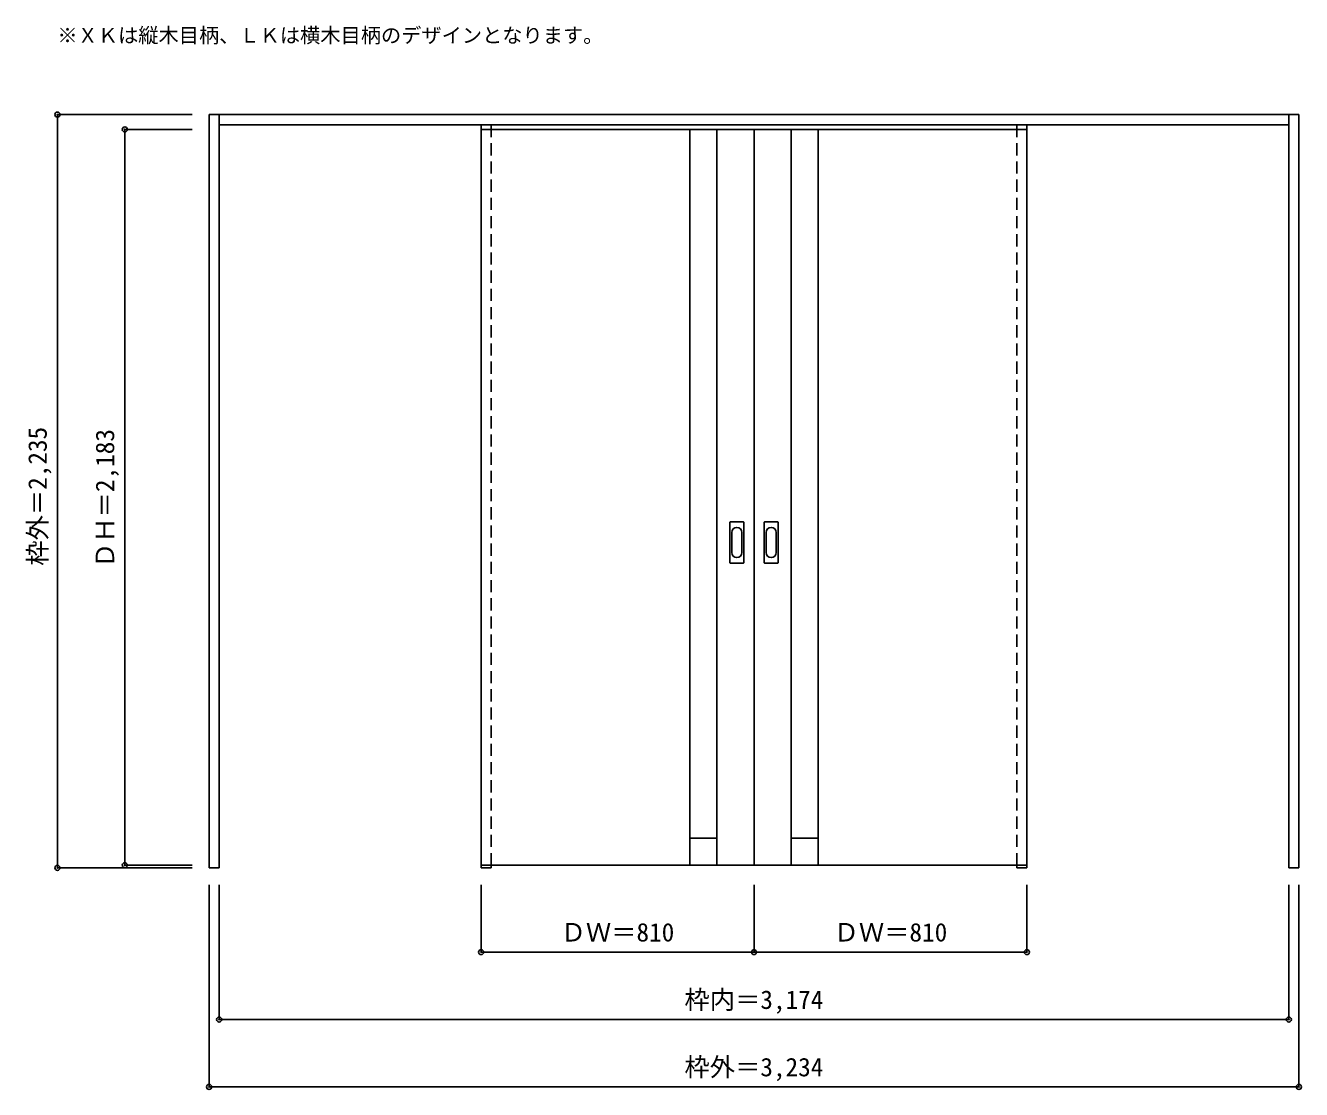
# Model space of a CAD drawing. Units: millimetres, scale not verified. Extents: x -1887 to 1899, y -1308 to 1849.
import ezdxf
from ezdxf.enums import TextEntityAlignment as Align

# ---------------------------------------------------------------- set-up
doc = ezdxf.new("R2010")
doc.units = ezdxf.units.MM
doc.header["$LTSCALE"] = 30
doc.header["$PDMODE"] = 32
doc.header["$PDSIZE"] = 15
doc.linetypes.add('DASHED1', pattern=[1.8, 1.2, -0.6])
for name, color, linetype in [('0-0', 3, 'Continuous'), ('0-1_寸法', 7, 'Continuous'), ('0-2_文字', 7, 'Continuous')]:
    doc.layers.add(name, color=color, linetype=linetype)
doc.styles.add('ＭＳ ゴシック', font='')
doc.styles.get('ＭＳ ゴシック').set_extended_font_data('MS Gothic')

msp = doc.modelspace()

# ---------------------------------------------------------------- linework, layer by layer
at = {"layer": '0-0'}
for p, q in [((-1342.62, -650.58), (-1342.62, 1584.42)), ((-1342.62, 1584.42), (1891.38, 1584.42)), ((-1312.62, -650.58), (-1312.62, 1584.42)), ((-1312.62, 1554.42), (1861.38, 1554.42)), ((1861.38, -650.58), (1861.38, 1584.42)), ((1891.38, -650.58), (1891.38, 1584.42)), ((-535.62, 1540.42), (274.38, 1540.42)), ((-535.62, -642.58), (-535.62, 1540.42)), ((84.38, -642.8), (84.38, 1540.42)), ((164.38, -642.8), (164.38, 1540.42)), ((1084.38, 1540.42), (274.38, 1540.42)), ((274.38, -642.58), (274.38, 1540.42)), ((384.38, -642.8), (384.38, 1540.42)), ((464.38, -642.8), (464.38, 1540.42)), ((1084.38, -642.58), (1084.38, 1540.42)), ((202.38, 255.42), (202.38, 374.42)), ((242.88, 375.92), (203.88, 375.92)), ((244.38, 255.42), (244.38, 374.42)), ((304.38, 255.42), (304.38, 374.42)), ((344.88, 375.92), (305.88, 375.92)), ((346.38, 255.42), (346.38, 374.42)), ((203.88, 253.92), (242.88, 253.92)), ((305.88, 253.92), (344.88, 253.92)), ((-535.62, -642.58), (274.38, -642.58)), ((-535.62, -642.58), (-535.62, -650.58)), ((-505.62, -642.58), (-505.62, -650.58)), ((1084.38, -642.58), (274.38, -642.58)), ((1054.38, -642.58), (1054.38, -650.58)), ((1084.38, -642.58), (1084.38, -650.58)), ((-1312.62, -650.58), (-1342.62, -650.58)), ((-535.62, -650.58), (-505.62, -650.58)), ((1054.38, -650.58), (1084.38, -650.58)), ((1891.38, -650.58), (1861.38, -650.58))]:
    msp.add_line(p, q, dxfattribs=at)
at = {"layer": '0-0', "color": 4, "linetype": 'DASHED1'}
for p, q in [((-535.62, -642.58), (-535.62, 1554.42)), ((-505.62, -642.58), (-505.62, 1554.42)), ((1054.38, -642.58), (1054.38, 1554.42)), ((1084.38, -642.58), (1084.38, 1554.42)), ((-505.62, -642.58), (-505.62, 1540.42)), ((1054.38, -642.58), (1054.38, 1540.42))]:
    msp.add_line(p, q, dxfattribs=at)
at = {"layer": '0-0', "color": 7}
for p, q in [((208.38, 344.52), (208.38, 285.32)), ((238.38, 285.32), (238.38, 344.52)), ((310.38, 344.52), (310.38, 285.32)), ((340.38, 285.32), (340.38, 344.52)), ((164.38, -562.8), (84.38, -562.8)), ((384.38, -562.8), (464.38, -562.8))]:
    msp.add_line(p, q, dxfattribs=at)
at = {"layer": '0-0'}
for centre, start, end in [((203.88, 374.42), 90, 180), ((242.88, 374.42), 0, 90), ((305.88, 374.42), 90, 180), ((344.88, 374.42), 0, 90), ((203.88, 255.42), 180, 270), ((242.88, 255.42), 270, 0), ((305.88, 255.42), 180, 270), ((344.88, 255.42), 270, 0)]:
    msp.add_arc(centre, 1.5, start, end, dxfattribs=at)
at = {"layer": '0-0', "color": 7}
for centre, start, end in [((223.38, 344.52), 0, 180), ((325.38, 344.52), 0, 180), ((223.38, 285.32), 180, 0), ((325.38, 285.32), 180, 0)]:
    msp.add_arc(centre, 15, start, end, dxfattribs=at)
at = {"layer": '0-1_寸法', "color": 4}
for p, q in [((-1792.62, 1584.42), (-1792.62, -650.58)), ((-1792.62, 1584.42), (-1392.62, 1584.42)), ((-1592.62, 1540.42), (-1392.62, 1540.42)), ((-1592.62, 1540.42), (-1592.62, -642.58)), ((-1592.62, -642.58), (-1392.62, -642.58)), ((-1792.62, -650.58), (-1392.62, -650.58)), ((-1342.62, -1300.58), (-1342.62, -700.58)), ((-1312.62, -1100.58), (-1312.62, -700.58)), ((-535.62, -900.58), (-535.62, -700.58)), ((274.38, -900.58), (274.38, -700.58)), ((1084.38, -900.58), (1084.38, -700.58)), ((1861.38, -1100.58), (1861.38, -700.58)), ((1891.38, -1300.58), (1891.38, -700.58)), ((-535.62, -900.58), (1084.38, -900.58)), ((-1312.62, -1100.58), (1861.38, -1100.58)), ((-1342.62, -1300.58), (1891.38, -1300.58))]:
    msp.add_line(p, q, dxfattribs=at)
at = {"layer": '0-1_寸法'}
for p in [(-1792.62, 1584.42), (-1592.62, 1540.42), (-1792.62, -650.58), (-1592.62, -642.58), (-535.62, -900.58), (274.38, -900.58), (1084.38, -900.58), (-1312.62, -1100.58), (1861.38, -1100.58), (-1342.62, -1300.58), (1891.38, -1300.58)]:
    msp.add_point(p, dxfattribs=at)

# ---------------------------------------------------------------- texts
at = {"layer": '0-1_寸法', "style": 'ＭＳ ゴシック'}
for s, p in [('枠外＝2,235', (-1807.62, 245.92)), ('ＤＨ＝2,183', (-1607.62, 239.42))]:
    msp.add_text(s, height=54.99, rotation=90, dxfattribs=at).set_placement(p, align=Align.BOTTOM_LEFT)
for s, p in [('ＤＷ＝810', (-299.37, -885.58)), ('ＤＷ＝810', (510.63, -885.58)), ('枠内＝3,174', (68.13, -1085.58)), ('枠外＝3,234', (68.13, -1285.58))]:
    msp.add_text(s, height=54.99, dxfattribs=at).set_placement(p, align=Align.BOTTOM_LEFT)
at = {"layer": '0-2_文字', "style": 'ＭＳ ゴシック'}
msp.add_text('※ＸＫは縦木目柄、ＬＫは横木目柄のデザインとなります。', height=43.99, dxfattribs=at).set_placement((-1792.62, 1784.42), align=Align.BOTTOM_LEFT)

doc.saveas('drawing.dxf')
